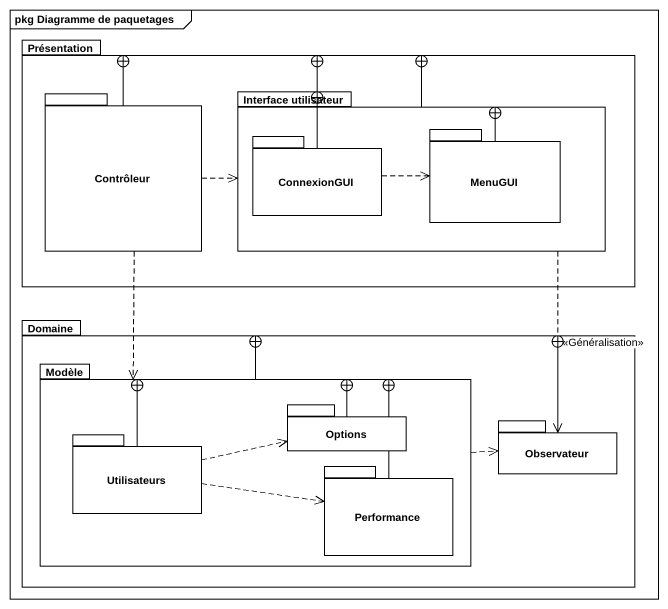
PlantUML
@startuml
mainframe pkg Diagramme de paquetages
package Présentation {
  package Contrôleur {
  }
  package "Interface utilisateur" as Interface_utilisateur {
    package ConnexionGUI {
    }
    package MenuGUI {
    }
  }
}
package Domaine {
  package Modèle {
    package Options {
    }
    package Utilisateurs {
    }
    package Performance {
    }
  }
  package Observateur {
  }
}
Contrôleur -right-+ Présentation
Contrôleur .right.> Interface_utilisateur
Contrôleur ..> Modèle
Interface_utilisateur -left-+ Présentation
Interface_utilisateur ..> Observateur : <<Généralisation>>
ConnexionGUI -up-+ Présentation
ConnexionGUI -right-+ Interface_utilisateur
ConnexionGUI .right.> MenuGUI
MenuGUI -left-+ Interface_utilisateur
Modèle -right-+ Domaine
Modèle .right.> Observateur
Options -left-+ Modèle
Observateur -left-+ Domaine
Utilisateurs -right-+ Modèle
Utilisateurs .right.> Options
Utilisateurs .right.> Performance
Performance -left-+ Modèle
@enduml
